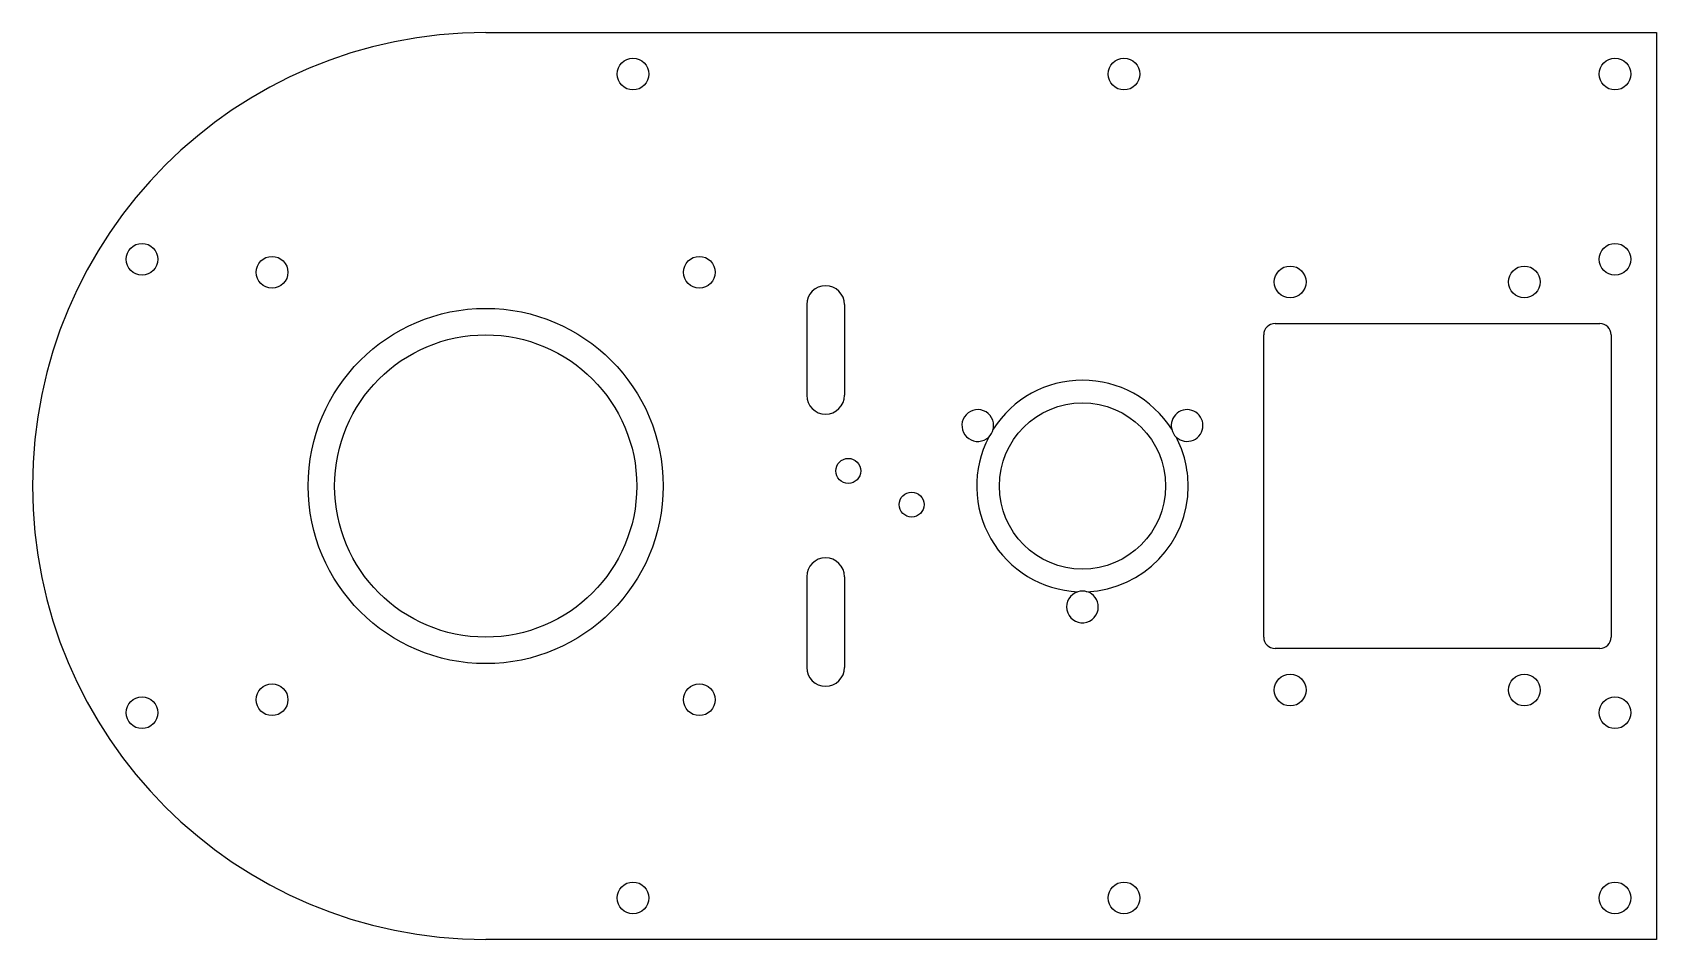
# Model space of a CAD drawing. Extents: x -60 to 155, y -60 to 60.
import ezdxf

# ---------------------------------------------------------------- set-up
doc = ezdxf.new("R2010")
doc.units = 0
doc.layers.add('Shape2DView', color=7, linetype='CONTINUOUS')

msp = doc.modelspace()

# ---------------------------------------------------------------- linework, layer by layer
at = {"layer": 'Shape2DView'}
for p, q in [((0, 60), (155, 60)), ((155, 60), (155, -60)), ((42.5, 24), (42.5, 12)), ((47.5, 24), (47.5, 12)), ((104.5, 21.5), (147.5, 21.5)), ((103, -20), (103, 20)), ((149, 20), (149, -20)), ((42.5, -12), (42.5, -24)), ((47.5, -12), (47.5, -24)), ((147.5, -21.5), (104.5, -21.5)), ((155, -60), (0, -60))]:
    msp.add_line(p, q, dxfattribs=at)
for centre, radius in [((19.5, 54.5), 2.1), ((84.5, 54.5), 2.1), ((149.5, 54.5), 2.1), ((-45.5, 30), 2.1), ((-28.2843, 28.2843), 2.1), ((28.2843, 28.2843), 2.1), ((149.5, 30), 2.1), ((106.5, 27), 2.1), ((137.5, 27), 2.1), ((0, 0), 23.5), ((0, 0), 20), ((79, 0), 11), ((48, 2), 1.65), ((56.39, -2.46), 1.65), ((106.5, -27), 2.1), ((137.5, -27), 2.1), ((-45.5, -30), 2.1), ((-28.2843, -28.2843), 2.1), ((28.2843, -28.2843), 2.1), ((149.5, -30), 2.1), ((19.5, -54.5), 2.1), ((84.5, -54.5), 2.1), ((149.5, -54.5), 2.1)]:
    msp.add_circle(centre, radius, dxfattribs=at)
for centre, radius, start, end in [((0, 0), 60, 90, -90), ((45, 24), 2.5, 0, 180), ((104.5, 20), 1.5, 90, 180), ((147.5, 20), 1.5, 0, 90), ((79, 0), 14, 32.4515, 147.549), ((45, 12), 2.5, 180, 0), ((65.1436, 8), 2.1, 0, -46.568), ((92.8564, 8), 2.1, 0, -166.568), ((79, 0), 14, 152.451, -92.4515), ((65.1436, 8), 2.1, -46.568, -13.432), ((65.1436, 8), 2.1, -13.432, 0), ((92.8564, 8), 2.1, -166.568, -133.432), ((92.8564, 8), 2.1, -133.432, 0), ((79, 0), 14, 0, 27.5485), ((79, 0), 14, -87.5485, 0), ((45, -12), 2.5, 0, 180), ((79, -16), 2.1, 106.568, 0), ((79, -16), 2.1, 73.432, 106.568), ((79, -16), 2.1, 0, 73.432), ((104.5, -20), 1.5, 180, -90), ((147.5, -20), 1.5, -90, 0), ((45, -24), 2.5, -180, 0)]:
    msp.add_arc(centre, radius, start, end, dxfattribs=at)

doc.saveas('drawing.dxf')
